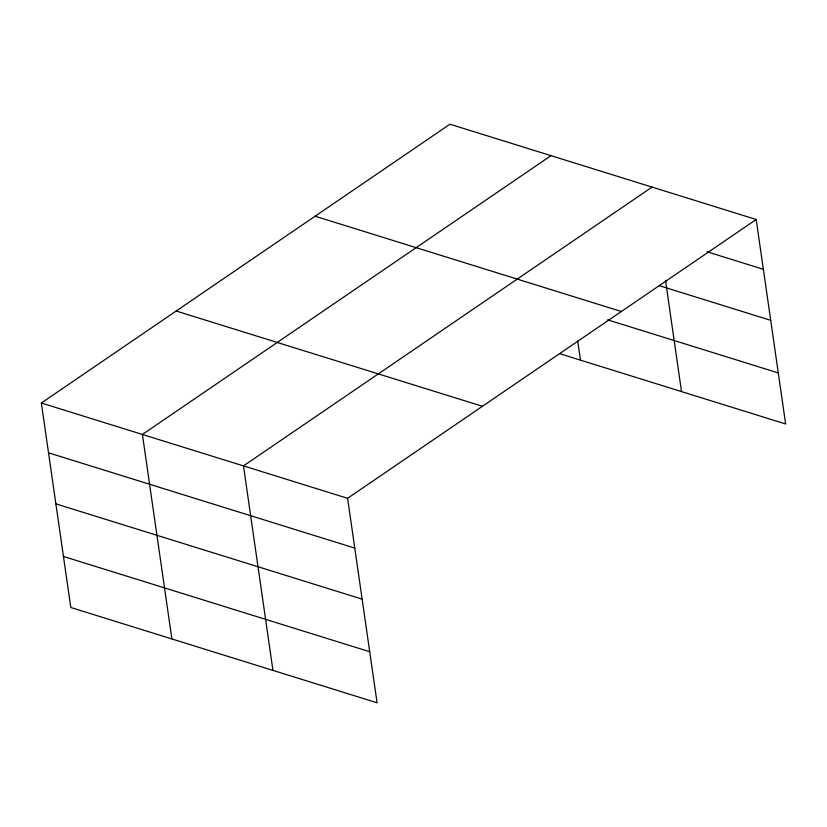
<?xml version="1.0" encoding="UTF-8"?>
<svg xmlns="http://www.w3.org/2000/svg" width="827" height="827" viewBox="0 0 827 827"><rect width="100%" height="100%" fill="white"/><g stroke="black" fill="none" stroke-linecap="round" stroke-linejoin="round"><path stroke-width="1.24" d="M756.188 219.496L347.598 498.299L377.071 702.785L70.812 607.504L41.35 403.018L449.929 124.215L756.188 219.496L785.65 423.982L559.507 353.625M550.989 155.662L142.409 434.464L171.882 638.951M652.058 187.098L243.479 465.901L272.941 670.387M707.013 251.759L763.362 269.292M659.191 285.635L770.712 320.338M315.097 216.219L621.356 311.5M607.618 319.832L778.29 372.936M176.182 311.014L482.43 406.295M41.35 403.018L347.598 498.299M48.524 452.814L354.783 548.094M55.885 503.86L362.133 599.141M63.462 556.457L369.71 651.738M665.487 280.281L681.52 391.584M577.701 341.003L580.461 360.138"/></g></svg>
